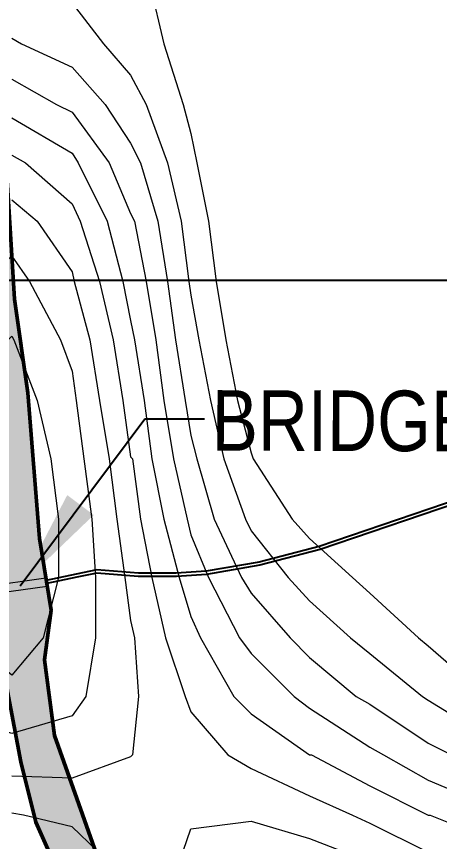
# Model space of a CAD drawing. Header units: metres. Extents: x 199095 to 216734, y 1644234 to 1657008.
# Drawn here: x 209521 to 209941, y 1649943 to 1650762 of the extents above; entities that cross this region are included whole.
import ezdxf

# ---------------------------------------------------------------- set-up
doc = ezdxf.new("R2010")
doc.units = ezdxf.units.M
doc.layers.add('BT Road', color=7, linetype='Continuous')
doc.layers.add('GRID', color=7, linetype='Continuous')
doc.layers.add('CONTOURS', color=8, linetype='Continuous', lineweight=9)
doc.layers.add('STREAM', color=141, linetype='Continuous', lineweight=0)
doc.styles.get("Standard").update_dxf_attribs({"font": 'ARIALN.TTF'})
doc.dimstyles.get("Standard").update_dxf_attribs({"dimtxt": 0.18, "dimasz": 0.18, "dimexe": 0.18, "dimexo": 0.0625, "dimgap": 0.09, "dimtad": 0, "dimtih": 1, "dimtoh": 1, "dimdec": 4, "dimzin": 0, "dimdsep": 46, "dimtxsty": 'Standard', "dimcen": 0.09, "dimadec": 0, "dimazin": 0, "dimtfac": 1, "dimtdec": 4, "dimtofl": 0, "dimtmove": 0, "dimatfit": 3, "dimfxl": 1, "dimtolj": 1, "dimtzin": 0, "dimarcsym": 0})

msp = doc.modelspace()

# ---------------------------------------------------------------- hatches: boundary and pattern name
at = {"layer": 'STREAM', "lineweight": 50}
h = msp.add_hatch(color=256, dxfattribs=at)
h.dxf.hatch_style = 1
h.paths.add_polyline_path([(207457.83, 1655700), (207377.2, 1655700), (207393.97, 1655690.59), (207518.03, 1655622.76), (207597.53, 1655575.62), (207663.79, 1655525.69), (207702.79, 1655478.92), (207772.31, 1655389.26), (207814.32, 1655321.32), (207882, 1655210.83), (207969.98, 1655081.08), (208027.22, 1654981.51), (208047.54, 1654924.71), (208063.43, 1654848.57), (208063.43, 1654776.63), (208052.93, 1654698.59), (208039.72, 1654571.5), (208007.59, 1654358.21), (207995, 1654188.73), (207977.62, 1653970.35), (207958.62, 1653840.28), (207978.8, 1653721.87), (208033.9, 1653576.29), (208085.43, 1653445.06), (208138.75, 1653313.2), (208155.51, 1653261.17), (208167.48, 1653198.38), (208157.65, 1653137.49), (208087.34, 1652959.98), (208026.86, 1652820.97), (207940.1, 1652626.07), (207880.75, 1652506.97), (207826.92, 1652362.82), (207790.65, 1652279.41), (207778.25, 1652221.79), (207786.9, 1652203.76), (207779.92, 1652191.49), (207789.16, 1652143.26), (207817, 1652083.38), (207885.83, 1652019.59), (207961.28, 1651960.61), (208043.14, 1651905.72), (208093.54, 1651866.27), (208191.04, 1651806.77), (208271.52, 1651781.59), (208354.41, 1651774.82), (208406.69, 1651766.55), (208450.31, 1651769.56), (208511.24, 1651762.04), (208622.58, 1651742.72), (208709.14, 1651727.7), (208767.51, 1651703.05), (208880.8, 1651655.21), (208960.35, 1651629.39), (209047.57, 1651601.08), (209112.36, 1651576.12), (209196.39, 1651553.4), (209277.16, 1651524.02), (209329.59, 1651495.9), (209368.52, 1651435.44), (209379.73, 1651386.69), (209392.06, 1651322.75), (209405.95, 1651224.71), (209422.64, 1651106.86), (209430.62, 1651029.26), (209442.95, 1650879.57), (209459.93, 1650695.56), (209475.36, 1650525.49), (209489.24, 1650357.31), (209499.97, 1650227.4), (209506.62, 1650152.35), (209512.4, 1650092.66), (209525.52, 1650022.4), (209540.58, 1649962.54), (209562.94, 1649912.08), (209608.01, 1649793.28), (209649.42, 1649671.36), (209669.15, 1649606.81), (209702.85, 1649513.04), (209716.31, 1649480.92), (209725.67, 1649434.79), (209729.15, 1649390.73), (209734.17, 1649299.31), (209727.21, 1649235.15), (209735.71, 1649155.35), (209713.66, 1649077.28), (209668.01, 1648961.88), (209615.36, 1648860.43), (209502.73, 1648736.17), (209407.39, 1648670.84), (209296.03, 1648593.74), (209158.23, 1648489.61), (209028.16, 1648372.33), (208877.23, 1648243.47), (208771.14, 1648154.78), (208608.58, 1648032.83), (208438.68, 1647919.04), (208244.75, 1647801.01), (208186.67, 1647740.22), (208141.76, 1647686.77), (208116.62, 1647645.03), (208086.01, 1647566.4), (208078.26, 1647520.27), (208058.53, 1647448.76), (207992.32, 1647364.3), (207957.12, 1647312.51), (207945.89, 1647263.23), (207943.18, 1647219.55), (207952.85, 1647177.81), (207986.94, 1647111.16), (208015.56, 1647074.06), (208062.19, 1647004.84), (208124.59, 1646924.34), (208179.65, 1646845.62), (208193.48, 1646827.99), (208241.33, 1646827.99), (208234.66, 1646835.24), (208207.81, 1646869.91), (208175.11, 1646916.95), (208130.46, 1646988.83), (208070.12, 1647094.77), (208020.51, 1647172.6), (207986.72, 1647238.2), (207990.44, 1647275.78), (208044.23, 1647356.76), (208109.23, 1647444.07), (208115.82, 1647476.07), (208126.68, 1647553.74), (208149.08, 1647629.26), (208184.11, 1647684.66), (208238.01, 1647731.52), (208344.13, 1647796.36), (208461.45, 1647879.72), (208531.06, 1647931.44), (208634.31, 1648008.13), (208736.71, 1648077.25), (208844.95, 1648162.35), (208945.73, 1648250.82), (209013.65, 1648310.43), (209101.94, 1648385.03), (209199.31, 1648469.44), (209286.15, 1648535.98), (209361.39, 1648581.08), (209443.02, 1648635.79), (209508.11, 1648677.4), (209564.89, 1648728.24), (209626.13, 1648789.78), (209670.28, 1648859.62), (209707.85, 1648928.84), (209732.88, 1648981.7), (209755.95, 1649056.65), (209772.21, 1649130.47), (209780.25, 1649207.23), (209772.5, 1649324.59), (209772.5, 1649389.15), (209759.14, 1649473.56), (209732.75, 1649558.33), (209708.52, 1649619.73), (209682.87, 1649691.87), (209661.09, 1649753.27), (209636.13, 1649830.63), (209586.93, 1649970.11), (209559.19, 1650048.71), (209548.98, 1650123.72), (209555.66, 1650172.84), (209544.06, 1650243.87), (209532.45, 1650388.29), (209519.34, 1650481.11), (209512.41, 1650594.59), (209496.94, 1650717.27), (209489.66, 1650775.08), (209484.99, 1650870.16), (209471.99, 1651004.38), (209467.96, 1651046.05), (209460.04, 1651135.49), (209453.1, 1651213.96), (209436.5, 1651278.46), (209425.6, 1651375.16), (209403.8, 1651456.67), (209371.84, 1651500.88), (209312.78, 1651555.79), (209229.14, 1651589.19), (209111.85, 1651631.3), (209017.95, 1651658.74), (208876.71, 1651703.01), (208805.42, 1651732.13), (208725.58, 1651758.16), (208595.18, 1651785.93), (208465.24, 1651798.22), (208357.27, 1651806.67), (208275.8, 1651818.95), (208197.03, 1651836.94), (208135.57, 1651885.01), (208039.96, 1651951.49), (207909.02, 1652043.87), (207853.13, 1652091.62), (207831.14, 1652121.28), (207815.95, 1652161.84), (207830.54, 1652282.13), (207867.84, 1652360.76), (207919.6, 1652486.07), (208002.67, 1652652.9), (208069.58, 1652812.77), (208118.87, 1652930.55), (208188.58, 1653093.74), (208207.98, 1653153.8), (208207.41, 1653218.82), (208169.05, 1653353.14), (208119.32, 1653496.51), (208058.3, 1653641.36), (208030.39, 1653715.81), (208016.09, 1653766.88), (208008.25, 1653851), (208016.83, 1653936.71), (208024.23, 1654010.59), (208035.47, 1654130.97), (208045.48, 1654264.38), (208056.57, 1654331.38), (208067.29, 1654437.08), (208079.69, 1654559.26), (208095.19, 1654672.49), (208101.63, 1654749.42), (208105.56, 1654809.06), (208098.89, 1654906.72), (208062.29, 1655007.85), (207969.58, 1655162.91), (207878.02, 1655299.72), (207795.6, 1655419.96), (207720.12, 1655518.81), (207691.72, 1655554.24), (207619.4, 1655610.76), (207524.09, 1655665.28)])

# ---------------------------------------------------------------- linework, layer by layer
at = {"layer": 'BT Road', "flags": 128}
for points in [[(210486.53, 1650365.39), (210457.43, 1650390.06), (210437.2, 1650407.21), (210422.02, 1650418.72), (210411.18, 1650421.92), (210391.62, 1650420.49), (210340.28, 1650408.97), (210289.04, 1650395.16), (210215.25, 1650370.5), (210146.21, 1650346.94), (210079.82, 1650324.7), (210024.17, 1650304.56), (209821.95, 1650235.88), (209762.35, 1650220.48), (209709.48, 1650211.39), (209679.95, 1650209.48), (209642.29, 1650209.48), (209601.05, 1650212.69), (209580.52, 1650208.59), (209550.85, 1650202.24)], [(210484.44, 1650363.05), (210455.4, 1650387.67), (210435.24, 1650404.76), (210420.58, 1650415.88), (210410.84, 1650418.76), (210392.08, 1650417.38), (210341.03, 1650405.93), (210289.94, 1650392.16), (210216.25, 1650367.53), (210147.21, 1650343.97), (210080.85, 1650321.75), (210025.2, 1650301.6), (209822.85, 1650232.88), (209763, 1650217.41), (209709.85, 1650208.28), (209680.06, 1650206.35), (209642.16, 1650206.35), (209601.23, 1650209.53), (209581.15, 1650205.52), (209551.51, 1650199.18)]]:
    msp.add_lwpolyline(points, dxfattribs=at)
at = {"layer": 'CONTOURS', "flags": 128}
for points in [[(209653.92, 1650792.25), (209667.44, 1650734.25), (209686.75, 1650674.38), (209694.48, 1650645.38), (209700.28, 1650616.5), (209711.86, 1650558.5), (209719.59, 1650498.62), (209729.25, 1650440.75), (209740.84, 1650380.88), (209754.36, 1650328.75), (209756.28, 1650322.88), (209794.92, 1650263), (209812.3, 1650243.75), (209854.8, 1650205.12), (209872.17, 1650189.62), (209920.47, 1650145.25), (209930.12, 1650137.5), (209988.06, 1650087.25)], [(209576.66, 1650774.88), (209607.56, 1650734.25), (209634.61, 1650703.38), (209650.06, 1650674.38), (209671.3, 1650616.5), (209684.83, 1650558.5), (209692.55, 1650498.62), (209694.48, 1650485.12), (209702.2, 1650440.75), (209713.8, 1650380.88), (209727.31, 1650322.88), (209748.56, 1650263), (209754.36, 1650251.5), (209791.06, 1650205.12), (209812.3, 1650182), (209852.86, 1650145.25), (209872.17, 1650129.75), (209924.33, 1650087.25), (209930.12, 1650083.5), (209990, 1650046.75)], [(209516.78, 1650740), (209526.44, 1650734.25), (209576.66, 1650711.12), (209609.5, 1650674.38), (209634.61, 1650635.75), (209644.27, 1650616.5), (209661.64, 1650558.5), (209671.3, 1650498.62), (209679.03, 1650440.75), (209688.69, 1650380.88), (209694.48, 1650346.12), (209700.28, 1650322.88), (209717.66, 1650263), (209744.7, 1650205.12), (209754.36, 1650189.62), (209792.98, 1650145.25), (209812.3, 1650125.88), (209858.66, 1650087.25), (209872.17, 1650079.62), (209930.12, 1650041), (209953.3, 1650029.38)], [(209516.78, 1650699.5), (209561.2, 1650674.38), (209576.66, 1650666.62), (209613.36, 1650616.5), (209634.61, 1650566.25), (209638.47, 1650558.5), (209650.06, 1650498.62), (209659.72, 1650440.75), (209667.44, 1650380.88), (209677.09, 1650322.88), (209690.62, 1650263), (209694.48, 1650247.62), (209711.86, 1650205.12), (209742.77, 1650145.25), (209754.36, 1650129.75), (209796.84, 1650087.25), (209812.3, 1650075.75), (209872.17, 1650037.12), (209885.7, 1650029.38), (209930.12, 1650004.25), (209990, 1649979.12)], [(209516.78, 1650660.88), (209576.66, 1650626.12), (209582.45, 1650616.5), (209611.42, 1650558.5), (209626.88, 1650498.62), (209634.61, 1650460), (209638.47, 1650440.75), (209648.12, 1650380.88), (209655.84, 1650322.88), (209667.44, 1650263), (209682.89, 1650205.12), (209694.48, 1650166.5), (209704.14, 1650145.25), (209736.97, 1650087.25), (209754.36, 1650069.88), (209812.3, 1650029.38), (209814.23, 1650029.38), (209872.17, 1649998.5), (209930.12, 1649969.5), (209932.06, 1649969.5), (209990, 1649946.38)], [(209516.78, 1650624.12), (209530.3, 1650616.5), (209576.66, 1650575.88), (209584.39, 1650558.5), (209603.7, 1650498.62), (209617.22, 1650440.75), (209626.88, 1650380.88), (209634.61, 1650324.88), (209636.53, 1650322.88), (209644.27, 1650263), (209655.84, 1650205.12), (209669.38, 1650145.25), (209688.69, 1650087.25), (209694.48, 1650071.88), (209731.17, 1650029.38), (209754.36, 1650015.88), (209812.3, 1649988.88), (209854.8, 1649969.5), (209872.17, 1649961.75), (209930.12, 1649932.88)], [(209516.78, 1650579.75), (209541.89, 1650558.5), (209576.66, 1650508.25), (209578.59, 1650498.62), (209594.05, 1650440.75), (209603.7, 1650380.88), (209613.36, 1650322.88), (209621.08, 1650263), (209628.81, 1650205.12), (209634.61, 1650162.62), (209638.47, 1650145.25), (209642.33, 1650087.25), (209636.53, 1650029.38), (209634.61, 1650027.5), (209576.66, 1650006.25), (209516.78, 1650008.12)], [(209472.36, 1650145.25), (209456.91, 1650172.25), (209453.05, 1650205.12), (209451.11, 1650263), (209454.97, 1650322.88), (209456.91, 1650344.12), (209472.36, 1650380.88), (209512.92, 1650440.75), (209516.78, 1650444.62), (209518.72, 1650440.75), (209541.89, 1650380.88), (209555.41, 1650322.88), (209563.14, 1650263), (209563.14, 1650205.12), (209547.69, 1650145.25), (209516.78, 1650108.5), (209472.36, 1650145.25)], [(209624.95, 1649911.62), (209576.66, 1649957.88), (209528.38, 1649969.5), (209516.78, 1649971.5)], [(209990, 1649444.25), (209930.12, 1649473.25), (209885.7, 1649500.25), (209872.17, 1649508), (209812.3, 1649546.62), (209796.84, 1649558.12), (209754.36, 1649596.75), (209738.91, 1649616.12), (209706.06, 1649676), (209694.48, 1649701.12), (209686.75, 1649733.88), (209679.03, 1649793.75), (209675.17, 1649851.75), (209679.03, 1649911.62), (209694.48, 1649956), (209754.36, 1649963.75), (209812.3, 1649946.38), (209872.17, 1649923.12), (209897.28, 1649911.62), (209930.12, 1649892.25), (209990, 1649871)]]:
    msp.add_lwpolyline(points, dxfattribs=at)
msp.add_lwpolyline([(209420.2, 1650145.25), (209416.34, 1650205.12), (209420.2, 1650263), (209426, 1650322.88), (209433.73, 1650380.88), (209447.25, 1650440.75), (209456.91, 1650473.5), (209483.95, 1650498.62), (209516.78, 1650523.75), (209534.17, 1650498.62), (209565.06, 1650440.75), (209576.66, 1650409.88), (209580.52, 1650380.88), (209588.25, 1650322.88), (209595.97, 1650263), (209599.84, 1650205.12), (209599.84, 1650145.25), (209590.17, 1650087.25), (209576.66, 1650068), (209516.78, 1650050.62), (209456.91, 1650069.88), (209441.45, 1650087.25)], close=True, dxfattribs=at)
at = {"layer": 'GRID'}
msp.add_line((199594.67, 1650500), (213350, 1650500), dxfattribs=at)
at = {"layer": 'STREAM', "lineweight": 50, "elevation": 226, "flags": 128}
msp.add_lwpolyline([(209392.06, 1651322.75), (209405.95, 1651224.71), (209422.64, 1651106.86), (209430.62, 1651029.26), (209442.95, 1650879.57), (209459.93, 1650695.56), (209475.36, 1650525.49), (209489.24, 1650357.31), (209499.97, 1650227.4), (209506.62, 1650152.35), (209512.4, 1650092.66), (209525.52, 1650022.4), (209540.58, 1649962.54), (209562.94, 1649912.08)], dxfattribs=at)
at = {"layer": 'STREAM', "lineweight": 50, "flags": 128}
msp.add_lwpolyline([(209636.13, 1649830.63), (209586.93, 1649970.11), (209559.19, 1650048.71), (209548.98, 1650123.72), (209555.66, 1650172.84), (209544.06, 1650243.87), (209532.45, 1650388.29), (209519.34, 1650481.11), (209512.41, 1650594.59), (209496.94, 1650717.27), (209489.66, 1650775.08), (209484.99, 1650870.16), (209471.99, 1651004.38), (209467.96, 1651046.05), (209460.04, 1651135.49), (209453.1, 1651213.96), (209436.5, 1651278.46)], dxfattribs=at)
at = {"layer": 'STREAM', "flags": 128}
msp.add_lwpolyline([(209489.59, 1650196.45), (209550.41, 1650204.98), (209551.82, 1650196.33), (209491.81, 1650188.13)], close=True, dxfattribs=at)

# ---------------------------------------------------------------- texts
at = {"insert": (209846.92, 1650360.23, -473.64), "char_height": 60, "width": 1234.4243, "attachment_point": 5, "rotation": 359.84899}
msp.add_mtext('\\A1;{\\C1;BRIDGE}', dxfattribs=at)

# ---------------------------------------------------------------- leaders
for points in [[(209475.55, 1650737.57), (209599.51, 1650903.07), (209658.54, 1650903.07)], [(209524.91, 1650197.06), (209648.88, 1650362.56), (209707.91, 1650362.56)]]:
    msp.add_leader(points, dimstyle='Standard', override={"dimasz": 100})

doc.saveas('drawing.dxf')
